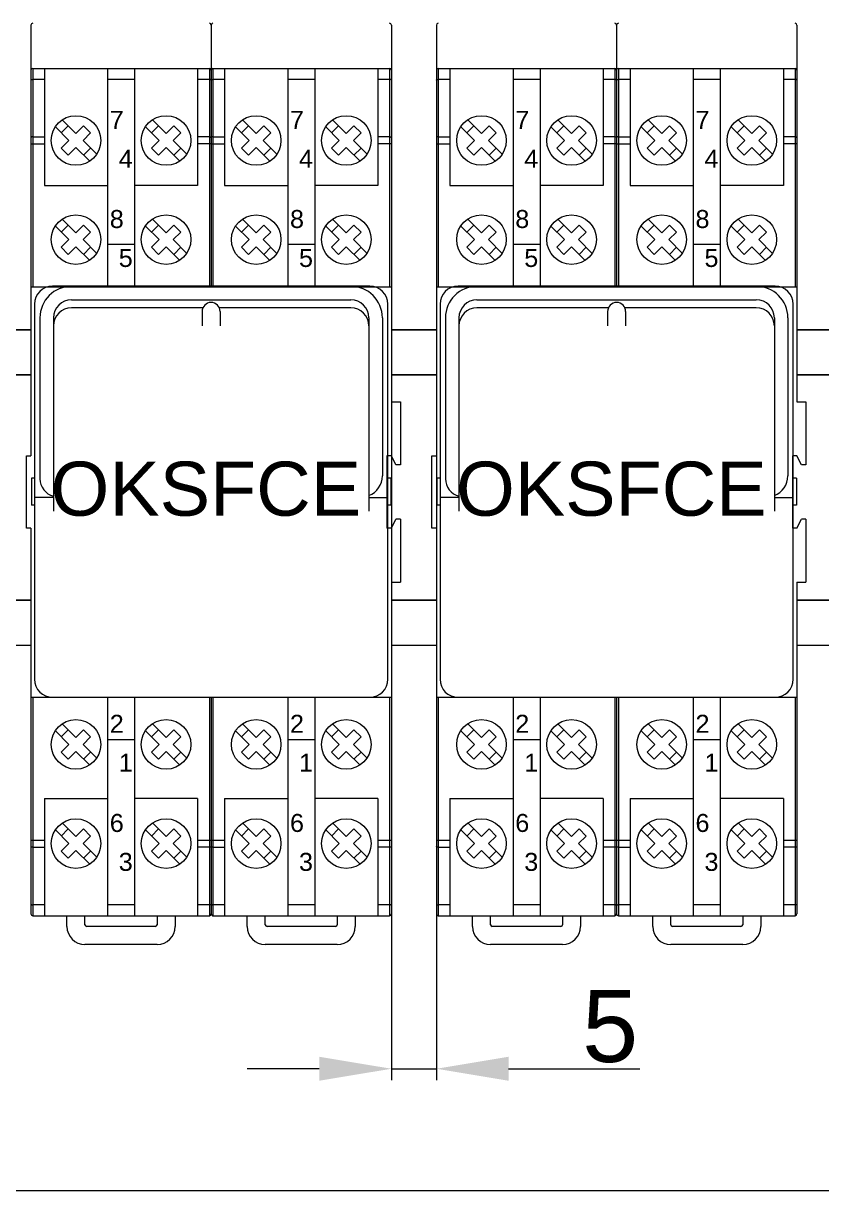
# Model space of a CAD drawing. Header units: millimetres. Extents: x 1359 to 3577, y 1336 to 3557.
# Drawn here: x 1853.5 to 1942.1, y 2256.6 to 2386.1 of the extents above; entities that cross this region are included whole.
import ezdxf

# ---------------------------------------------------------------- set-up
doc = ezdxf.new("R2010")
doc.units = ezdxf.units.MM
doc.set_wipeout_variables(frame=1)
doc.layers.add('000-PI-Oprema', color=30, linetype='Continuous', lineweight=5)
doc.layers.add('002-PI-Kabelska kanalica', color=150, linetype='Continuous')
doc.styles.get("Standard").update_dxf_attribs({"font": 'arial.ttf'})

msp = doc.modelspace()

# ---------------------------------------------------------------- linework, layer by layer
for p, q in [((1601.07, 2352.06), (2416.07, 2352.06)), ((1601.07, 2347.06), (2416.07, 2347.06)), ((1601.07, 2322.06), (2416.07, 2322.06))]:
    msp.add_line(p, q)
at = {"layer": '000-PI-Oprema', "color": 0, "linetype": 'ByBlock', "lineweight": 0}
for p, q in [((1854.57, 2381.06), (1874.17, 2381.06)), ((1855.87, 2381.06), (1855.87, 2368.06)), ((1872.87, 2381.06), (1872.87, 2368.06)), ((1874.57, 2381.06), (1894.17, 2381.06)), ((1875.87, 2381.06), (1875.87, 2368.06)), ((1892.87, 2381.06), (1892.87, 2368.06)), ((1899.57, 2381.06), (1919.17, 2381.06)), ((1900.87, 2381.06), (1900.87, 2368.06)), ((1917.87, 2381.06), (1917.87, 2368.06)), ((1919.57, 2381.06), (1939.17, 2381.06)), ((1920.87, 2381.06), (1920.87, 2368.06)), ((1937.87, 2381.06), (1937.87, 2368.06)), ((1855.87, 2379.84), (1854.57, 2379.84)), ((1865.87, 2379.84), (1862.87, 2379.84)), ((1874.17, 2379.84), (1872.87, 2379.84)), ((1875.87, 2379.84), (1874.57, 2379.84)), ((1885.87, 2379.84), (1882.87, 2379.84)), ((1894.17, 2379.84), (1892.87, 2379.84)), ((1900.87, 2379.84), (1899.57, 2379.84)), ((1910.87, 2379.84), (1907.87, 2379.84)), ((1919.17, 2379.84), (1917.87, 2379.84)), ((1920.87, 2379.84), (1919.57, 2379.84)), ((1930.87, 2379.84), (1927.87, 2379.84)), ((1939.17, 2379.84), (1937.87, 2379.84)), ((1857.85, 2375.35), (1859.37, 2373.83)), ((1867.85, 2375.35), (1869.37, 2373.83)), ((1877.85, 2375.35), (1879.37, 2373.83)), ((1887.85, 2375.35), (1889.37, 2373.83)), ((1902.85, 2375.35), (1904.37, 2373.83)), ((1912.85, 2375.35), (1914.37, 2373.83)), ((1922.85, 2375.35), (1924.37, 2373.83)), ((1932.85, 2375.35), (1934.37, 2373.83)), ((1857.08, 2374.57), (1858.59, 2373.06)), ((1857.74, 2373.9), (1858.52, 2374.68)), ((1859.37, 2373.83), (1860.22, 2374.68)), ((1860.15, 2373.06), (1861, 2373.9)), ((1860.22, 2374.68), (1861, 2373.9)), ((1867.08, 2374.57), (1868.59, 2373.06)), ((1867.74, 2373.9), (1868.52, 2374.68)), ((1869.37, 2373.83), (1870.22, 2374.68)), ((1870.15, 2373.06), (1871, 2373.9)), ((1870.22, 2374.68), (1871, 2373.9)), ((1877.08, 2374.57), (1878.59, 2373.06)), ((1877.74, 2373.9), (1878.52, 2374.68)), ((1879.37, 2373.83), (1880.22, 2374.68)), ((1880.15, 2373.06), (1881, 2373.9)), ((1880.22, 2374.68), (1881, 2373.9)), ((1887.08, 2374.57), (1888.59, 2373.06)), ((1887.74, 2373.9), (1888.52, 2374.68)), ((1889.37, 2373.83), (1890.22, 2374.68)), ((1890.15, 2373.06), (1891, 2373.9)), ((1890.22, 2374.68), (1891, 2373.9)), ((1902.08, 2374.57), (1903.59, 2373.06)), ((1902.74, 2373.9), (1903.52, 2374.68)), ((1904.37, 2373.83), (1905.22, 2374.68)), ((1905.15, 2373.06), (1906, 2373.9)), ((1905.22, 2374.68), (1906, 2373.9)), ((1912.08, 2374.57), (1913.59, 2373.06)), ((1912.74, 2373.9), (1913.52, 2374.68)), ((1914.37, 2373.83), (1915.22, 2374.68)), ((1915.15, 2373.06), (1916, 2373.9)), ((1915.22, 2374.68), (1916, 2373.9)), ((1922.08, 2374.57), (1923.59, 2373.06)), ((1922.74, 2373.9), (1923.52, 2374.68)), ((1924.37, 2373.83), (1925.22, 2374.68)), ((1925.15, 2373.06), (1926, 2373.9)), ((1925.22, 2374.68), (1926, 2373.9)), ((1932.08, 2374.57), (1933.59, 2373.06)), ((1932.74, 2373.9), (1933.52, 2374.68)), ((1934.37, 2373.83), (1935.22, 2374.68)), ((1935.15, 2373.06), (1936, 2373.9)), ((1935.22, 2374.68), (1936, 2373.9)), ((1854.37, 2372.68), (1855.87, 2372.68)), ((1854.57, 2373.46), (1855.87, 2373.46)), ((1857.74, 2372.21), (1858.59, 2373.06)), ((1860.15, 2373.06), (1861.67, 2371.54)), ((1867.74, 2372.21), (1868.59, 2373.06)), ((1870.15, 2373.06), (1871.67, 2371.54)), ((1874.17, 2373.46), (1872.87, 2373.46)), ((1874.37, 2372.68), (1872.87, 2372.68)), ((1874.37, 2372.68), (1875.87, 2372.68)), ((1874.57, 2373.46), (1875.87, 2373.46)), ((1877.74, 2372.21), (1878.59, 2373.06)), ((1880.15, 2373.06), (1881.67, 2371.54)), ((1887.74, 2372.21), (1888.59, 2373.06)), ((1890.15, 2373.06), (1891.67, 2371.54)), ((1894.17, 2373.46), (1892.87, 2373.46)), ((1894.37, 2372.68), (1892.87, 2372.68)), ((1899.37, 2372.68), (1900.87, 2372.68)), ((1899.57, 2373.46), (1900.87, 2373.46)), ((1902.74, 2372.21), (1903.59, 2373.06)), ((1905.15, 2373.06), (1906.67, 2371.54)), ((1912.74, 2372.21), (1913.59, 2373.06)), ((1915.15, 2373.06), (1916.67, 2371.54)), ((1919.17, 2373.46), (1917.87, 2373.46)), ((1919.37, 2372.68), (1917.87, 2372.68)), ((1919.37, 2372.68), (1920.87, 2372.68)), ((1919.57, 2373.46), (1920.87, 2373.46)), ((1922.74, 2372.21), (1923.59, 2373.06)), ((1925.15, 2373.06), (1926.67, 2371.54)), ((1932.74, 2372.21), (1933.59, 2373.06)), ((1935.15, 2373.06), (1936.67, 2371.54)), ((1939.17, 2373.46), (1937.87, 2373.46)), ((1939.37, 2372.68), (1937.87, 2372.68)), ((1857.74, 2372.21), (1858.52, 2371.43)), ((1858.52, 2371.43), (1859.37, 2372.28)), ((1859.37, 2372.28), (1860.89, 2370.76)), ((1860.22, 2371.43), (1861, 2372.21)), ((1867.74, 2372.21), (1868.52, 2371.43)), ((1868.52, 2371.43), (1869.37, 2372.28)), ((1869.37, 2372.28), (1870.89, 2370.76)), ((1870.22, 2371.43), (1871, 2372.21)), ((1877.74, 2372.21), (1878.52, 2371.43)), ((1878.52, 2371.43), (1879.37, 2372.28)), ((1879.37, 2372.28), (1880.89, 2370.76)), ((1880.22, 2371.43), (1881, 2372.21)), ((1887.74, 2372.21), (1888.52, 2371.43)), ((1888.52, 2371.43), (1889.37, 2372.28)), ((1889.37, 2372.28), (1890.89, 2370.76)), ((1890.22, 2371.43), (1891, 2372.21)), ((1902.74, 2372.21), (1903.52, 2371.43)), ((1903.52, 2371.43), (1904.37, 2372.28)), ((1904.37, 2372.28), (1905.89, 2370.76)), ((1905.22, 2371.43), (1906, 2372.21)), ((1912.74, 2372.21), (1913.52, 2371.43)), ((1913.52, 2371.43), (1914.37, 2372.28)), ((1914.37, 2372.28), (1915.89, 2370.76)), ((1915.22, 2371.43), (1916, 2372.21)), ((1922.74, 2372.21), (1923.52, 2371.43)), ((1923.52, 2371.43), (1924.37, 2372.28)), ((1924.37, 2372.28), (1925.89, 2370.76)), ((1925.22, 2371.43), (1926, 2372.21)), ((1932.74, 2372.21), (1933.52, 2371.43)), ((1933.52, 2371.43), (1934.37, 2372.28)), ((1934.37, 2372.28), (1935.89, 2370.76)), ((1935.22, 2371.43), (1936, 2372.21)), ((1855.87, 2368.06), (1862.87, 2368.06)), ((1872.87, 2368.06), (1865.87, 2368.06)), ((1875.87, 2368.06), (1882.87, 2368.06)), ((1892.87, 2368.06), (1885.87, 2368.06)), ((1900.87, 2368.06), (1907.87, 2368.06)), ((1917.87, 2368.06), (1910.87, 2368.06)), ((1920.87, 2368.06), (1927.87, 2368.06)), ((1937.87, 2368.06), (1930.87, 2368.06)), ((1857.08, 2363.57), (1858.59, 2362.06)), ((1857.74, 2362.9), (1858.52, 2363.68)), ((1857.85, 2364.35), (1859.37, 2362.83)), ((1859.37, 2362.83), (1860.22, 2363.68)), ((1860.22, 2363.68), (1861, 2362.9)), ((1867.08, 2363.57), (1868.59, 2362.06)), ((1867.74, 2362.9), (1868.52, 2363.68)), ((1867.85, 2364.35), (1869.37, 2362.83)), ((1869.37, 2362.83), (1870.22, 2363.68)), ((1870.22, 2363.68), (1871, 2362.9)), ((1877.08, 2363.57), (1878.59, 2362.06)), ((1877.74, 2362.9), (1878.52, 2363.68)), ((1877.85, 2364.35), (1879.37, 2362.83)), ((1879.37, 2362.83), (1880.22, 2363.68)), ((1880.22, 2363.68), (1881, 2362.9)), ((1887.08, 2363.57), (1888.59, 2362.06)), ((1887.74, 2362.9), (1888.52, 2363.68)), ((1887.85, 2364.35), (1889.37, 2362.83)), ((1889.37, 2362.83), (1890.22, 2363.68)), ((1890.22, 2363.68), (1891, 2362.9)), ((1902.08, 2363.57), (1903.59, 2362.06)), ((1902.74, 2362.9), (1903.52, 2363.68)), ((1902.85, 2364.35), (1904.37, 2362.83)), ((1904.37, 2362.83), (1905.22, 2363.68)), ((1905.22, 2363.68), (1906, 2362.9)), ((1912.08, 2363.57), (1913.59, 2362.06)), ((1912.74, 2362.9), (1913.52, 2363.68)), ((1912.85, 2364.35), (1914.37, 2362.83)), ((1914.37, 2362.83), (1915.22, 2363.68)), ((1915.22, 2363.68), (1916, 2362.9)), ((1922.08, 2363.57), (1923.59, 2362.06)), ((1922.74, 2362.9), (1923.52, 2363.68)), ((1922.85, 2364.35), (1924.37, 2362.83)), ((1924.37, 2362.83), (1925.22, 2363.68)), ((1925.22, 2363.68), (1926, 2362.9)), ((1932.08, 2363.57), (1933.59, 2362.06)), ((1932.74, 2362.9), (1933.52, 2363.68)), ((1932.85, 2364.35), (1934.37, 2362.83)), ((1934.37, 2362.83), (1935.22, 2363.68)), ((1935.22, 2363.68), (1936, 2362.9)), ((1860.15, 2362.06), (1861, 2362.9)), ((1870.15, 2362.06), (1871, 2362.9)), ((1880.15, 2362.06), (1881, 2362.9)), ((1890.15, 2362.06), (1891, 2362.9)), ((1905.15, 2362.06), (1906, 2362.9)), ((1915.15, 2362.06), (1916, 2362.9)), ((1925.15, 2362.06), (1926, 2362.9)), ((1935.15, 2362.06), (1936, 2362.9)), ((1857.74, 2361.21), (1858.59, 2362.06)), ((1857.74, 2361.21), (1858.52, 2360.43)), ((1858.52, 2360.43), (1859.37, 2361.28)), ((1859.37, 2361.28), (1860.89, 2359.76)), ((1860.15, 2362.06), (1861.67, 2360.54)), ((1860.22, 2360.43), (1861, 2361.21)), ((1865.87, 2361.54), (1862.87, 2361.54)), ((1867.74, 2361.21), (1868.59, 2362.06)), ((1867.74, 2361.21), (1868.52, 2360.43)), ((1868.52, 2360.43), (1869.37, 2361.28)), ((1869.37, 2361.28), (1870.89, 2359.76)), ((1870.15, 2362.06), (1871.67, 2360.54)), ((1870.22, 2360.43), (1871, 2361.21)), ((1877.74, 2361.21), (1878.59, 2362.06)), ((1877.74, 2361.21), (1878.52, 2360.43)), ((1878.52, 2360.43), (1879.37, 2361.28)), ((1879.37, 2361.28), (1880.89, 2359.76)), ((1880.15, 2362.06), (1881.67, 2360.54)), ((1880.22, 2360.43), (1881, 2361.21)), ((1885.87, 2361.54), (1882.87, 2361.54)), ((1887.74, 2361.21), (1888.59, 2362.06)), ((1887.74, 2361.21), (1888.52, 2360.43)), ((1888.52, 2360.43), (1889.37, 2361.28)), ((1889.37, 2361.28), (1890.89, 2359.76)), ((1890.15, 2362.06), (1891.67, 2360.54)), ((1890.22, 2360.43), (1891, 2361.21)), ((1902.74, 2361.21), (1903.59, 2362.06)), ((1902.74, 2361.21), (1903.52, 2360.43)), ((1903.52, 2360.43), (1904.37, 2361.28)), ((1904.37, 2361.28), (1905.89, 2359.76)), ((1905.15, 2362.06), (1906.67, 2360.54)), ((1905.22, 2360.43), (1906, 2361.21)), ((1910.87, 2361.54), (1907.87, 2361.54)), ((1912.74, 2361.21), (1913.59, 2362.06)), ((1912.74, 2361.21), (1913.52, 2360.43)), ((1913.52, 2360.43), (1914.37, 2361.28)), ((1914.37, 2361.28), (1915.89, 2359.76)), ((1915.15, 2362.06), (1916.67, 2360.54)), ((1915.22, 2360.43), (1916, 2361.21)), ((1922.74, 2361.21), (1923.59, 2362.06)), ((1922.74, 2361.21), (1923.52, 2360.43)), ((1923.52, 2360.43), (1924.37, 2361.28)), ((1924.37, 2361.28), (1925.89, 2359.76)), ((1925.15, 2362.06), (1926.67, 2360.54)), ((1925.22, 2360.43), (1926, 2361.21)), ((1930.87, 2361.54), (1927.87, 2361.54)), ((1932.74, 2361.21), (1933.59, 2362.06)), ((1932.74, 2361.21), (1933.52, 2360.43)), ((1933.52, 2360.43), (1934.37, 2361.28)), ((1934.37, 2361.28), (1935.89, 2359.76)), ((1935.15, 2362.06), (1936.67, 2360.54)), ((1935.22, 2360.43), (1936, 2361.21)), ((1895.37, 2344.06), (1895.37, 2337.06)), ((1940.37, 2344.06), (1940.37, 2337.06)), ((1895.37, 2331.06), (1895.37, 2324.06)), ((1940.37, 2331.06), (1940.37, 2324.06)), ((1857.85, 2308.35), (1859.37, 2306.83)), ((1867.85, 2308.35), (1869.37, 2306.83)), ((1877.85, 2308.35), (1879.37, 2306.83)), ((1887.85, 2308.35), (1889.37, 2306.83)), ((1902.85, 2308.35), (1904.37, 2306.83)), ((1912.85, 2308.35), (1914.37, 2306.83)), ((1922.85, 2308.35), (1924.37, 2306.83)), ((1932.85, 2308.35), (1934.37, 2306.83)), ((1857.08, 2307.57), (1858.59, 2306.06)), ((1857.74, 2306.9), (1858.52, 2307.68)), ((1859.37, 2306.83), (1860.22, 2307.68)), ((1860.15, 2306.06), (1861, 2306.9)), ((1860.22, 2307.68), (1861, 2306.9)), ((1865.87, 2306.57), (1862.87, 2306.57)), ((1867.08, 2307.57), (1868.59, 2306.06)), ((1867.74, 2306.9), (1868.52, 2307.68)), ((1869.37, 2306.83), (1870.22, 2307.68)), ((1870.15, 2306.06), (1871, 2306.9)), ((1870.22, 2307.68), (1871, 2306.9)), ((1877.08, 2307.57), (1878.59, 2306.06)), ((1877.74, 2306.9), (1878.52, 2307.68)), ((1879.37, 2306.83), (1880.22, 2307.68)), ((1880.15, 2306.06), (1881, 2306.9)), ((1880.22, 2307.68), (1881, 2306.9)), ((1885.87, 2306.57), (1882.87, 2306.57)), ((1887.08, 2307.57), (1888.59, 2306.06)), ((1887.74, 2306.9), (1888.52, 2307.68)), ((1889.37, 2306.83), (1890.22, 2307.68)), ((1890.15, 2306.06), (1891, 2306.9)), ((1890.22, 2307.68), (1891, 2306.9)), ((1902.08, 2307.57), (1903.59, 2306.06)), ((1902.74, 2306.9), (1903.52, 2307.68)), ((1904.37, 2306.83), (1905.22, 2307.68)), ((1905.15, 2306.06), (1906, 2306.9)), ((1905.22, 2307.68), (1906, 2306.9)), ((1910.87, 2306.57), (1907.87, 2306.57)), ((1912.08, 2307.57), (1913.59, 2306.06)), ((1912.74, 2306.9), (1913.52, 2307.68)), ((1914.37, 2306.83), (1915.22, 2307.68)), ((1915.15, 2306.06), (1916, 2306.9)), ((1915.22, 2307.68), (1916, 2306.9)), ((1922.08, 2307.57), (1923.59, 2306.06)), ((1922.74, 2306.9), (1923.52, 2307.68)), ((1924.37, 2306.83), (1925.22, 2307.68)), ((1925.15, 2306.06), (1926, 2306.9)), ((1925.22, 2307.68), (1926, 2306.9)), ((1930.87, 2306.57), (1927.87, 2306.57)), ((1932.08, 2307.57), (1933.59, 2306.06)), ((1932.74, 2306.9), (1933.52, 2307.68)), ((1934.37, 2306.83), (1935.22, 2307.68)), ((1935.15, 2306.06), (1936, 2306.9)), ((1935.22, 2307.68), (1936, 2306.9)), ((1857.74, 2305.21), (1858.59, 2306.06)), ((1857.74, 2305.21), (1858.52, 2304.43)), ((1858.52, 2304.43), (1859.37, 2305.28)), ((1859.37, 2305.28), (1860.89, 2303.76)), ((1860.15, 2306.06), (1861.67, 2304.54)), ((1860.22, 2304.43), (1861, 2305.21)), ((1867.74, 2305.21), (1868.59, 2306.06)), ((1867.74, 2305.21), (1868.52, 2304.43)), ((1868.52, 2304.43), (1869.37, 2305.28)), ((1869.37, 2305.28), (1870.89, 2303.76)), ((1870.15, 2306.06), (1871.67, 2304.54)), ((1870.22, 2304.43), (1871, 2305.21)), ((1877.74, 2305.21), (1878.59, 2306.06)), ((1877.74, 2305.21), (1878.52, 2304.43)), ((1878.52, 2304.43), (1879.37, 2305.28)), ((1879.37, 2305.28), (1880.89, 2303.76)), ((1880.15, 2306.06), (1881.67, 2304.54)), ((1880.22, 2304.43), (1881, 2305.21)), ((1887.74, 2305.21), (1888.59, 2306.06)), ((1887.74, 2305.21), (1888.52, 2304.43)), ((1888.52, 2304.43), (1889.37, 2305.28)), ((1889.37, 2305.28), (1890.89, 2303.76)), ((1890.15, 2306.06), (1891.67, 2304.54)), ((1890.22, 2304.43), (1891, 2305.21)), ((1902.74, 2305.21), (1903.59, 2306.06)), ((1902.74, 2305.21), (1903.52, 2304.43)), ((1903.52, 2304.43), (1904.37, 2305.28)), ((1904.37, 2305.28), (1905.89, 2303.76)), ((1905.15, 2306.06), (1906.67, 2304.54)), ((1905.22, 2304.43), (1906, 2305.21)), ((1912.74, 2305.21), (1913.59, 2306.06)), ((1912.74, 2305.21), (1913.52, 2304.43)), ((1913.52, 2304.43), (1914.37, 2305.28)), ((1914.37, 2305.28), (1915.89, 2303.76)), ((1915.15, 2306.06), (1916.67, 2304.54)), ((1915.22, 2304.43), (1916, 2305.21)), ((1922.74, 2305.21), (1923.59, 2306.06)), ((1922.74, 2305.21), (1923.52, 2304.43)), ((1923.52, 2304.43), (1924.37, 2305.28)), ((1924.37, 2305.28), (1925.89, 2303.76)), ((1925.15, 2306.06), (1926.67, 2304.54)), ((1925.22, 2304.43), (1926, 2305.21)), ((1932.74, 2305.21), (1933.59, 2306.06)), ((1932.74, 2305.21), (1933.52, 2304.43)), ((1933.52, 2304.43), (1934.37, 2305.28)), ((1934.37, 2305.28), (1935.89, 2303.76)), ((1935.15, 2306.06), (1936.67, 2304.54)), ((1935.22, 2304.43), (1936, 2305.21)), ((1855.87, 2300.06), (1855.87, 2287.06)), ((1855.87, 2300.06), (1862.87, 2300.06)), ((1872.87, 2300.06), (1865.87, 2300.06)), ((1872.87, 2300.06), (1872.87, 2287.06)), ((1875.87, 2300.06), (1875.87, 2287.06)), ((1875.87, 2300.06), (1882.87, 2300.06)), ((1892.87, 2300.06), (1885.87, 2300.06)), ((1892.87, 2300.06), (1892.87, 2287.06)), ((1900.87, 2300.06), (1900.87, 2287.06)), ((1900.87, 2300.06), (1907.87, 2300.06)), ((1917.87, 2300.06), (1910.87, 2300.06)), ((1917.87, 2300.06), (1917.87, 2287.06)), ((1920.87, 2300.06), (1920.87, 2287.06)), ((1920.87, 2300.06), (1927.87, 2300.06)), ((1937.87, 2300.06), (1930.87, 2300.06)), ((1937.87, 2300.06), (1937.87, 2287.06)), ((1857.85, 2297.35), (1859.37, 2295.83)), ((1867.85, 2297.35), (1869.37, 2295.83)), ((1877.85, 2297.35), (1879.37, 2295.83)), ((1887.85, 2297.35), (1889.37, 2295.83)), ((1902.85, 2297.35), (1904.37, 2295.83)), ((1912.85, 2297.35), (1914.37, 2295.83)), ((1922.85, 2297.35), (1924.37, 2295.83)), ((1932.85, 2297.35), (1934.37, 2295.83)), ((1857.08, 2296.57), (1858.59, 2295.06)), ((1857.74, 2295.9), (1858.52, 2296.68)), ((1859.37, 2295.83), (1860.22, 2296.68)), ((1860.22, 2296.68), (1861, 2295.9)), ((1867.08, 2296.57), (1868.59, 2295.06)), ((1867.74, 2295.9), (1868.52, 2296.68)), ((1869.37, 2295.83), (1870.22, 2296.68)), ((1870.22, 2296.68), (1871, 2295.9)), ((1877.08, 2296.57), (1878.59, 2295.06)), ((1877.74, 2295.9), (1878.52, 2296.68)), ((1879.37, 2295.83), (1880.22, 2296.68)), ((1880.22, 2296.68), (1881, 2295.9)), ((1887.08, 2296.57), (1888.59, 2295.06)), ((1887.74, 2295.9), (1888.52, 2296.68)), ((1889.37, 2295.83), (1890.22, 2296.68)), ((1890.22, 2296.68), (1891, 2295.9)), ((1902.08, 2296.57), (1903.59, 2295.06)), ((1902.74, 2295.9), (1903.52, 2296.68)), ((1904.37, 2295.83), (1905.22, 2296.68)), ((1905.22, 2296.68), (1906, 2295.9)), ((1912.08, 2296.57), (1913.59, 2295.06)), ((1912.74, 2295.9), (1913.52, 2296.68)), ((1914.37, 2295.83), (1915.22, 2296.68)), ((1915.22, 2296.68), (1916, 2295.9)), ((1922.08, 2296.57), (1923.59, 2295.06)), ((1922.74, 2295.9), (1923.52, 2296.68)), ((1924.37, 2295.83), (1925.22, 2296.68)), ((1925.22, 2296.68), (1926, 2295.9)), ((1932.08, 2296.57), (1933.59, 2295.06)), ((1932.74, 2295.9), (1933.52, 2296.68)), ((1934.37, 2295.83), (1935.22, 2296.68)), ((1935.22, 2296.68), (1936, 2295.9)), ((1854.37, 2295.43), (1855.87, 2295.43)), ((1857.74, 2294.21), (1858.59, 2295.06)), ((1860.15, 2295.06), (1861, 2295.9)), ((1860.15, 2295.06), (1861.67, 2293.54)), ((1867.74, 2294.21), (1868.59, 2295.06)), ((1870.15, 2295.06), (1871, 2295.9)), ((1870.15, 2295.06), (1871.67, 2293.54)), ((1872.87, 2295.43), (1874.37, 2295.43)), ((1874.37, 2295.43), (1875.87, 2295.43)), ((1877.74, 2294.21), (1878.59, 2295.06)), ((1880.15, 2295.06), (1881, 2295.9)), ((1880.15, 2295.06), (1881.67, 2293.54)), ((1887.74, 2294.21), (1888.59, 2295.06)), ((1890.15, 2295.06), (1891, 2295.9)), ((1890.15, 2295.06), (1891.67, 2293.54)), ((1892.87, 2295.43), (1894.37, 2295.43)), ((1899.37, 2295.43), (1900.87, 2295.43)), ((1902.74, 2294.21), (1903.59, 2295.06)), ((1905.15, 2295.06), (1906, 2295.9)), ((1905.15, 2295.06), (1906.67, 2293.54)), ((1912.74, 2294.21), (1913.59, 2295.06)), ((1915.15, 2295.06), (1916, 2295.9)), ((1915.15, 2295.06), (1916.67, 2293.54)), ((1917.87, 2295.43), (1919.37, 2295.43)), ((1919.37, 2295.43), (1920.87, 2295.43)), ((1922.74, 2294.21), (1923.59, 2295.06)), ((1925.15, 2295.06), (1926, 2295.9)), ((1925.15, 2295.06), (1926.67, 2293.54)), ((1932.74, 2294.21), (1933.59, 2295.06)), ((1935.15, 2295.06), (1936, 2295.9)), ((1935.15, 2295.06), (1936.67, 2293.54)), ((1937.87, 2295.43), (1939.37, 2295.43)), ((1854.57, 2294.65), (1855.87, 2294.65)), ((1857.74, 2294.21), (1858.52, 2293.43)), ((1858.52, 2293.43), (1859.37, 2294.28)), ((1859.37, 2294.28), (1860.89, 2292.76)), ((1860.22, 2293.43), (1861, 2294.21)), ((1867.74, 2294.21), (1868.52, 2293.43)), ((1868.52, 2293.43), (1869.37, 2294.28)), ((1869.37, 2294.28), (1870.89, 2292.76)), ((1870.22, 2293.43), (1871, 2294.21)), ((1874.17, 2294.65), (1872.87, 2294.65)), ((1874.57, 2294.65), (1875.87, 2294.65)), ((1877.74, 2294.21), (1878.52, 2293.43)), ((1878.52, 2293.43), (1879.37, 2294.28)), ((1879.37, 2294.28), (1880.89, 2292.76)), ((1880.22, 2293.43), (1881, 2294.21)), ((1887.74, 2294.21), (1888.52, 2293.43)), ((1888.52, 2293.43), (1889.37, 2294.28)), ((1889.37, 2294.28), (1890.89, 2292.76)), ((1890.22, 2293.43), (1891, 2294.21)), ((1894.17, 2294.65), (1892.87, 2294.65)), ((1899.57, 2294.65), (1900.87, 2294.65)), ((1902.74, 2294.21), (1903.52, 2293.43)), ((1903.52, 2293.43), (1904.37, 2294.28)), ((1904.37, 2294.28), (1905.89, 2292.76)), ((1905.22, 2293.43), (1906, 2294.21)), ((1912.74, 2294.21), (1913.52, 2293.43)), ((1913.52, 2293.43), (1914.37, 2294.28)), ((1914.37, 2294.28), (1915.89, 2292.76)), ((1915.22, 2293.43), (1916, 2294.21)), ((1919.17, 2294.65), (1917.87, 2294.65)), ((1919.57, 2294.65), (1920.87, 2294.65)), ((1922.74, 2294.21), (1923.52, 2293.43)), ((1923.52, 2293.43), (1924.37, 2294.28)), ((1924.37, 2294.28), (1925.89, 2292.76)), ((1925.22, 2293.43), (1926, 2294.21)), ((1932.74, 2294.21), (1933.52, 2293.43)), ((1933.52, 2293.43), (1934.37, 2294.28)), ((1934.37, 2294.28), (1935.89, 2292.76)), ((1935.22, 2293.43), (1936, 2294.21)), ((1939.17, 2294.65), (1937.87, 2294.65)), ((1855.87, 2288.27), (1854.57, 2288.27)), ((1865.87, 2288.27), (1862.87, 2288.27)), ((1874.17, 2288.27), (1872.87, 2288.27)), ((1875.87, 2288.27), (1874.57, 2288.27)), ((1885.87, 2288.27), (1882.87, 2288.27)), ((1894.17, 2288.27), (1892.87, 2288.27)), ((1900.87, 2288.27), (1899.57, 2288.27)), ((1910.87, 2288.27), (1907.87, 2288.27)), ((1919.17, 2288.27), (1917.87, 2288.27)), ((1920.87, 2288.27), (1919.57, 2288.27)), ((1930.87, 2288.27), (1927.87, 2288.27)), ((1939.17, 2288.27), (1937.87, 2288.27)), ((1854.57, 2287.06), (1874.17, 2287.06)), ((1858.37, 2285.86), (1858.37, 2287.06)), ((1860.37, 2286.06), (1860.37, 2287.06)), ((1860.37, 2286.06), (1860.37, 2287.06)), ((1868.37, 2287.06), (1868.37, 2286.06)), ((1868.37, 2287.06), (1868.37, 2286.06)), ((1870.37, 2287.06), (1870.37, 2285.86)), ((1874.57, 2287.06), (1894.17, 2287.06)), ((1878.37, 2285.86), (1878.37, 2287.06)), ((1880.37, 2286.06), (1880.37, 2287.06)), ((1888.37, 2287.06), (1888.37, 2286.06)), ((1890.37, 2287.06), (1890.37, 2285.86)), ((1899.57, 2287.06), (1919.17, 2287.06)), ((1903.37, 2285.86), (1903.37, 2287.06)), ((1905.37, 2286.06), (1905.37, 2287.06)), ((1905.37, 2286.06), (1905.37, 2287.06)), ((1913.37, 2287.06), (1913.37, 2286.06)), ((1913.37, 2287.06), (1913.37, 2286.06)), ((1915.37, 2287.06), (1915.37, 2285.86)), ((1919.57, 2287.06), (1939.17, 2287.06)), ((1923.37, 2285.86), (1923.37, 2287.06)), ((1925.37, 2286.06), (1925.37, 2287.06)), ((1933.37, 2287.06), (1933.37, 2286.06)), ((1935.37, 2287.06), (1935.37, 2285.86)), ((1868.17, 2285.86), (1860.57, 2285.86)), ((1868.17, 2285.86), (1860.57, 2285.86)), ((1888.17, 2285.86), (1880.57, 2285.86)), ((1913.17, 2285.86), (1905.57, 2285.86)), ((1913.17, 2285.86), (1905.57, 2285.86)), ((1933.17, 2285.86), (1925.57, 2285.86)), ((1868.37, 2283.86), (1860.37, 2283.86)), ((1888.37, 2283.86), (1880.37, 2283.86)), ((1913.37, 2283.86), (1905.37, 2283.86)), ((1933.37, 2283.86), (1925.37, 2283.86))]:
    msp.add_line(p, q, dxfattribs=at)
for points in [[(1854.37, 2379.76), (1854.37, 2379.77), (1854.38, 2379.78), (1854.39, 2379.79), (1854.4, 2379.8), (1854.41, 2379.81), (1854.43, 2379.82), (1854.45, 2379.82), (1854.47, 2379.83), (1854.49, 2379.84), (1854.52, 2379.84), (1854.55, 2379.84), (1854.57, 2379.84)], [(1874.37, 2379.76), (1874.37, 2379.77), (1874.36, 2379.78), (1874.36, 2379.79), (1874.34, 2379.8), (1874.33, 2379.81), (1874.31, 2379.82), (1874.29, 2379.82), (1874.27, 2379.83), (1874.25, 2379.84), (1874.22, 2379.84), (1874.2, 2379.84), (1874.17, 2379.84)], [(1874.37, 2379.76), (1874.37, 2379.77), (1874.38, 2379.78), (1874.39, 2379.79), (1874.4, 2379.8), (1874.41, 2379.81), (1874.43, 2379.82), (1874.45, 2379.82), (1874.47, 2379.83), (1874.49, 2379.84), (1874.52, 2379.84), (1874.55, 2379.84), (1874.57, 2379.84)], [(1894.37, 2379.76), (1894.37, 2379.77), (1894.36, 2379.78), (1894.36, 2379.79), (1894.34, 2379.8), (1894.33, 2379.81), (1894.31, 2379.82), (1894.29, 2379.82), (1894.27, 2379.83), (1894.25, 2379.84), (1894.22, 2379.84), (1894.2, 2379.84), (1894.17, 2379.84)], [(1899.37, 2379.76), (1899.37, 2379.77), (1899.38, 2379.78), (1899.39, 2379.79), (1899.4, 2379.8), (1899.41, 2379.81), (1899.43, 2379.82), (1899.45, 2379.82), (1899.47, 2379.83), (1899.49, 2379.84), (1899.52, 2379.84), (1899.55, 2379.84), (1899.57, 2379.84)], [(1919.37, 2379.76), (1919.37, 2379.77), (1919.36, 2379.78), (1919.36, 2379.79), (1919.34, 2379.8), (1919.33, 2379.81), (1919.31, 2379.82), (1919.29, 2379.82), (1919.27, 2379.83), (1919.25, 2379.84), (1919.22, 2379.84), (1919.2, 2379.84), (1919.17, 2379.84)], [(1919.37, 2379.76), (1919.37, 2379.77), (1919.38, 2379.78), (1919.39, 2379.79), (1919.4, 2379.8), (1919.41, 2379.81), (1919.43, 2379.82), (1919.45, 2379.82), (1919.47, 2379.83), (1919.49, 2379.84), (1919.52, 2379.84), (1919.55, 2379.84), (1919.57, 2379.84)], [(1939.37, 2379.76), (1939.37, 2379.77), (1939.36, 2379.78), (1939.36, 2379.79), (1939.34, 2379.8), (1939.33, 2379.81), (1939.31, 2379.82), (1939.29, 2379.82), (1939.27, 2379.83), (1939.25, 2379.84), (1939.22, 2379.84), (1939.2, 2379.84), (1939.17, 2379.84)], [(1854.57, 2373.46), (1854.55, 2373.46), (1854.52, 2373.46), (1854.49, 2373.46), (1854.47, 2373.45), (1854.45, 2373.45), (1854.43, 2373.44), (1854.41, 2373.43), (1854.4, 2373.42), (1854.39, 2373.42), (1854.38, 2373.41), (1854.37, 2373.4), (1854.37, 2373.39)], [(1874.17, 2373.46), (1874.2, 2373.46), (1874.22, 2373.46), (1874.25, 2373.46), (1874.27, 2373.45), (1874.29, 2373.45), (1874.31, 2373.44), (1874.33, 2373.43), (1874.34, 2373.42), (1874.36, 2373.42), (1874.36, 2373.41), (1874.37, 2373.4), (1874.37, 2373.39)], [(1874.57, 2373.46), (1874.55, 2373.46), (1874.52, 2373.46), (1874.49, 2373.46), (1874.47, 2373.45), (1874.45, 2373.45), (1874.43, 2373.44), (1874.41, 2373.43), (1874.4, 2373.42), (1874.39, 2373.42), (1874.38, 2373.41), (1874.37, 2373.4), (1874.37, 2373.39)], [(1894.17, 2373.46), (1894.2, 2373.46), (1894.22, 2373.46), (1894.25, 2373.46), (1894.27, 2373.45), (1894.29, 2373.45), (1894.31, 2373.44), (1894.33, 2373.43), (1894.34, 2373.42), (1894.36, 2373.42), (1894.36, 2373.41), (1894.37, 2373.4), (1894.37, 2373.39)], [(1899.57, 2373.46), (1899.55, 2373.46), (1899.52, 2373.46), (1899.49, 2373.46), (1899.47, 2373.45), (1899.45, 2373.45), (1899.43, 2373.44), (1899.41, 2373.43), (1899.4, 2373.42), (1899.39, 2373.42), (1899.38, 2373.41), (1899.37, 2373.4), (1899.37, 2373.39)], [(1919.17, 2373.46), (1919.2, 2373.46), (1919.22, 2373.46), (1919.25, 2373.46), (1919.27, 2373.45), (1919.29, 2373.45), (1919.31, 2373.44), (1919.33, 2373.43), (1919.34, 2373.42), (1919.36, 2373.42), (1919.36, 2373.41), (1919.37, 2373.4), (1919.37, 2373.39)], [(1919.57, 2373.46), (1919.55, 2373.46), (1919.52, 2373.46), (1919.49, 2373.46), (1919.47, 2373.45), (1919.45, 2373.45), (1919.43, 2373.44), (1919.41, 2373.43), (1919.4, 2373.42), (1919.39, 2373.42), (1919.38, 2373.41), (1919.37, 2373.4), (1919.37, 2373.39)], [(1939.17, 2373.46), (1939.2, 2373.46), (1939.22, 2373.46), (1939.25, 2373.46), (1939.27, 2373.45), (1939.29, 2373.45), (1939.31, 2373.44), (1939.33, 2373.43), (1939.34, 2373.42), (1939.36, 2373.42), (1939.36, 2373.41), (1939.37, 2373.4), (1939.37, 2373.39)], [(1854.57, 2294.65), (1854.55, 2294.65), (1854.52, 2294.65), (1854.49, 2294.65), (1854.47, 2294.66), (1854.45, 2294.66), (1854.43, 2294.67), (1854.41, 2294.68), (1854.4, 2294.69), (1854.39, 2294.7), (1854.38, 2294.71), (1854.37, 2294.72), (1854.37, 2294.73)], [(1874.37, 2294.73), (1874.37, 2294.72), (1874.36, 2294.71), (1874.36, 2294.7), (1874.34, 2294.69), (1874.33, 2294.68), (1874.31, 2294.67), (1874.29, 2294.66), (1874.27, 2294.66), (1874.25, 2294.65), (1874.22, 2294.65), (1874.2, 2294.65), (1874.17, 2294.65)], [(1874.57, 2294.65), (1874.55, 2294.65), (1874.52, 2294.65), (1874.49, 2294.65), (1874.47, 2294.66), (1874.45, 2294.66), (1874.43, 2294.67), (1874.41, 2294.68), (1874.4, 2294.69), (1874.39, 2294.7), (1874.38, 2294.71), (1874.37, 2294.72), (1874.37, 2294.73)], [(1894.37, 2294.73), (1894.37, 2294.72), (1894.36, 2294.71), (1894.36, 2294.7), (1894.34, 2294.69), (1894.33, 2294.68), (1894.31, 2294.67), (1894.29, 2294.66), (1894.27, 2294.66), (1894.25, 2294.65), (1894.22, 2294.65), (1894.2, 2294.65), (1894.17, 2294.65)], [(1899.57, 2294.65), (1899.55, 2294.65), (1899.52, 2294.65), (1899.49, 2294.65), (1899.47, 2294.66), (1899.45, 2294.66), (1899.43, 2294.67), (1899.41, 2294.68), (1899.4, 2294.69), (1899.39, 2294.7), (1899.38, 2294.71), (1899.37, 2294.72), (1899.37, 2294.73)], [(1919.37, 2294.73), (1919.37, 2294.72), (1919.36, 2294.71), (1919.36, 2294.7), (1919.34, 2294.69), (1919.33, 2294.68), (1919.31, 2294.67), (1919.29, 2294.66), (1919.27, 2294.66), (1919.25, 2294.65), (1919.22, 2294.65), (1919.2, 2294.65), (1919.17, 2294.65)], [(1919.57, 2294.65), (1919.55, 2294.65), (1919.52, 2294.65), (1919.49, 2294.65), (1919.47, 2294.66), (1919.45, 2294.66), (1919.43, 2294.67), (1919.41, 2294.68), (1919.4, 2294.69), (1919.39, 2294.7), (1919.38, 2294.71), (1919.37, 2294.72), (1919.37, 2294.73)], [(1939.37, 2294.73), (1939.37, 2294.72), (1939.36, 2294.71), (1939.36, 2294.7), (1939.34, 2294.69), (1939.33, 2294.68), (1939.31, 2294.67), (1939.29, 2294.66), (1939.27, 2294.66), (1939.25, 2294.65), (1939.22, 2294.65), (1939.2, 2294.65), (1939.17, 2294.65)], [(1854.37, 2288.35), (1854.37, 2288.34), (1854.38, 2288.33), (1854.39, 2288.32), (1854.4, 2288.31), (1854.41, 2288.3), (1854.43, 2288.29), (1854.45, 2288.29), (1854.47, 2288.28), (1854.49, 2288.28), (1854.52, 2288.27), (1854.55, 2288.27), (1854.57, 2288.27)], [(1874.17, 2288.27), (1874.2, 2288.27), (1874.22, 2288.27), (1874.25, 2288.28), (1874.27, 2288.28), (1874.29, 2288.29), (1874.31, 2288.29), (1874.33, 2288.3), (1874.34, 2288.31), (1874.36, 2288.32), (1874.36, 2288.33), (1874.37, 2288.34), (1874.37, 2288.35)], [(1874.37, 2288.35), (1874.37, 2288.34), (1874.38, 2288.33), (1874.39, 2288.32), (1874.4, 2288.31), (1874.41, 2288.3), (1874.43, 2288.29), (1874.45, 2288.29), (1874.47, 2288.28), (1874.49, 2288.28), (1874.52, 2288.27), (1874.55, 2288.27), (1874.57, 2288.27)], [(1894.17, 2288.27), (1894.2, 2288.27), (1894.22, 2288.27), (1894.25, 2288.28), (1894.27, 2288.28), (1894.29, 2288.29), (1894.31, 2288.29), (1894.33, 2288.3), (1894.34, 2288.31), (1894.36, 2288.32), (1894.36, 2288.33), (1894.37, 2288.34), (1894.37, 2288.35)], [(1899.37, 2288.35), (1899.37, 2288.34), (1899.38, 2288.33), (1899.39, 2288.32), (1899.4, 2288.31), (1899.41, 2288.3), (1899.43, 2288.29), (1899.45, 2288.29), (1899.47, 2288.28), (1899.49, 2288.28), (1899.52, 2288.27), (1899.55, 2288.27), (1899.57, 2288.27)], [(1919.17, 2288.27), (1919.2, 2288.27), (1919.22, 2288.27), (1919.25, 2288.28), (1919.27, 2288.28), (1919.29, 2288.29), (1919.31, 2288.29), (1919.33, 2288.3), (1919.34, 2288.31), (1919.36, 2288.32), (1919.36, 2288.33), (1919.37, 2288.34), (1919.37, 2288.35)], [(1919.37, 2288.35), (1919.37, 2288.34), (1919.38, 2288.33), (1919.39, 2288.32), (1919.4, 2288.31), (1919.41, 2288.3), (1919.43, 2288.29), (1919.45, 2288.29), (1919.47, 2288.28), (1919.49, 2288.28), (1919.52, 2288.27), (1919.55, 2288.27), (1919.57, 2288.27)], [(1939.17, 2288.27), (1939.2, 2288.27), (1939.22, 2288.27), (1939.25, 2288.28), (1939.27, 2288.28), (1939.29, 2288.29), (1939.31, 2288.29), (1939.33, 2288.3), (1939.34, 2288.31), (1939.36, 2288.32), (1939.36, 2288.33), (1939.37, 2288.34), (1939.37, 2288.35)]]:
    msp.add_lwpolyline(points, dxfattribs=at)
for centre in [(1859.37, 2373.06), (1869.37, 2373.06), (1879.37, 2373.06), (1889.37, 2373.06), (1904.37, 2373.06), (1914.37, 2373.06), (1924.37, 2373.06), (1934.37, 2373.06), (1859.37, 2362.06), (1869.37, 2362.06), (1879.37, 2362.06), (1889.37, 2362.06), (1904.37, 2362.06), (1914.37, 2362.06), (1924.37, 2362.06), (1934.37, 2362.06), (1859.37, 2306.06), (1869.37, 2306.06), (1879.37, 2306.06), (1889.37, 2306.06), (1904.37, 2306.06), (1914.37, 2306.06), (1924.37, 2306.06), (1934.37, 2306.06), (1859.37, 2295.06), (1869.37, 2295.06), (1879.37, 2295.06), (1889.37, 2295.06), (1904.37, 2295.06), (1914.37, 2295.06), (1924.37, 2295.06), (1934.37, 2295.06)]:
    msp.add_circle(centre, 2.75, dxfattribs=at)
for centre, radius, start, end in [((1854.57, 2385.86), 0.2, 90, 180), ((1874.17, 2385.86), 0.2, 0, 90), ((1874.57, 2385.86), 0.2, 90, 180), ((1894.17, 2385.86), 0.2, 0, 90), ((1899.57, 2385.86), 0.2, 90, 180), ((1919.17, 2385.86), 0.2, 0, 90), ((1919.57, 2385.86), 0.2, 90, 180), ((1939.17, 2385.86), 0.2, 0, 90), ((1854.57, 2380.86), 0.2, 90, 180), ((1874.17, 2380.86), 0.2, 0, 90), ((1874.57, 2380.86), 0.2, 90, 180), ((1894.17, 2380.86), 0.2, 0, 90), ((1899.57, 2380.86), 0.2, 90, 180), ((1919.17, 2380.86), 0.2, 0, 90), ((1919.57, 2380.86), 0.2, 90, 180), ((1939.17, 2380.86), 0.2, 0, 90), ((1854.57, 2287.26), 0.2, 180, 270), ((1874.17, 2287.26), 0.2, 270, 0), ((1874.57, 2287.26), 0.2, 180, 270), ((1894.17, 2287.26), 0.2, 270, 0), ((1899.57, 2287.26), 0.2, 180, 270), ((1919.17, 2287.26), 0.2, 270, 0), ((1919.57, 2287.26), 0.2, 180, 270), ((1939.17, 2287.26), 0.2, 270, 0), ((1860.37, 2285.86), 2, 180, 270), ((1860.57, 2286.06), 0.2, 180, 270), ((1860.57, 2286.06), 0.2, 180, 270), ((1868.17, 2286.06), 0.2, 270, 0), ((1868.17, 2286.06), 0.2, 270, 0), ((1868.37, 2285.86), 2, 270, 0), ((1880.37, 2285.86), 2, 180, 270), ((1880.57, 2286.06), 0.2, 180, 270), ((1888.17, 2286.06), 0.2, 270, 0), ((1888.37, 2285.86), 2, 270, 0), ((1905.37, 2285.86), 2, 180, 270), ((1905.57, 2286.06), 0.2, 180, 270), ((1905.57, 2286.06), 0.2, 180, 270), ((1913.17, 2286.06), 0.2, 270, 0), ((1913.17, 2286.06), 0.2, 270, 0), ((1913.37, 2285.86), 2, 270, 0), ((1925.37, 2285.86), 2, 180, 270), ((1925.57, 2286.06), 0.2, 180, 270), ((1933.17, 2286.06), 0.2, 270, 0), ((1933.37, 2285.86), 2, 270, 0)]:
    msp.add_arc(centre, radius, start, end, dxfattribs=at)
at = {"layer": '002-PI-Kabelska kanalica', "color": 0, "linetype": 'ByBlock', "lineweight": 0, "ltscale": 0.25}
for p, q in [((1601.07, 2317.06), (2416.07, 2317.06)), ((1886.37, 2270.08), (1878.37, 2270.08)), ((1894.37, 2270.08), (1899.37, 2270.08)), ((1907.37, 2270.08), (1921.93, 2270.08))]:
    msp.add_line(p, q, dxfattribs=at)
at = {"layer": '002-PI-Kabelska kanalica', "color": 0, "linetype": 'ByBlock', "lineweight": 0}
msp.add_line((1601.07, 2256.56), (2416.07, 2256.56), dxfattribs=at)
at = {"layer": '002-PI-Kabelska kanalica', "color": 0, "linetype": 'ByBlock', "ltscale": 0.25}
for points in [[(1886.37, 2271.41), (1886.37, 2268.75), (1894.37, 2270.08)], [(1907.37, 2271.41), (1907.37, 2268.75), (1899.37, 2270.08)]]:
    msp.add_solid(points, dxfattribs=at)

# ---------------------------------------------------------------- texts
at = {"layer": '000-PI-Oprema', "color": 0, "linetype": 'ByBlock', "lineweight": 0, "char_height": 1.9995, "width": 2.5471}
for s, insert, attachment_point in [('{\\fArial|b0|i0|c0|p34;7}', (1863.12, 2376.35), 1), ('{\\fArial|b0|i0|c0|p34;7}', (1883.12, 2376.35), 1), ('{\\fArial|b0|i0|c0|p34;7}', (1908.12, 2376.35), 1), ('{\\fArial|b0|i0|c0|p34;7}', (1928.12, 2376.35), 1), ('{\\fArial|b0|i0|c0|p34;4}', (1865.67, 2372.03), 3), ('{\\fArial|b0|i0|c0|p34;4}', (1885.67, 2372.03), 3), ('{\\fArial|b0|i0|c0|p34;4}', (1910.67, 2372.03), 3), ('{\\fArial|b0|i0|c0|p34;4}', (1930.67, 2372.03), 3), ('{\\fArial|b0|i0|c0|p34;8}', (1863.12, 2365.35), 1), ('{\\fArial|b0|i0|c0|p34;8}', (1883.12, 2365.35), 1), ('{\\fArial|b0|i0|c0|p34;8}', (1908.12, 2365.35), 1), ('{\\fArial|b0|i0|c0|p34;8}', (1928.12, 2365.35), 1), ('{\\fArial|b0|i0|c0|p34;5}', (1865.67, 2361.03), 3), ('{\\fArial|b0|i0|c0|p34;5}', (1885.67, 2361.03), 3), ('{\\fArial|b0|i0|c0|p34;5}', (1910.67, 2361.03), 3), ('{\\fArial|b0|i0|c0|p34;5}', (1930.67, 2361.03), 3), ('{\\fArial|b0|i0|c0|p34;2}', (1863.12, 2309.35), 1), ('{\\fArial|b0|i0|c0|p34;2}', (1883.12, 2309.35), 1), ('{\\fArial|b0|i0|c0|p34;2}', (1908.12, 2309.35), 1), ('{\\fArial|b0|i0|c0|p34;2}', (1928.12, 2309.35), 1), ('{\\fArial|b0|i0|c0|p34;1}', (1865.67, 2305.03), 3), ('{\\fArial|b0|i0|c0|p34;1}', (1885.67, 2305.03), 3), ('{\\fArial|b0|i0|c0|p34;1}', (1910.67, 2305.03), 3), ('{\\fArial|b0|i0|c0|p34;1}', (1930.67, 2305.03), 3), ('{\\fArial|b0|i0|c0|p34;6}', (1863.12, 2298.35), 1), ('{\\fArial|b0|i0|c0|p34;6}', (1883.12, 2298.35), 1), ('{\\fArial|b0|i0|c0|p34;6}', (1908.12, 2298.35), 1), ('{\\fArial|b0|i0|c0|p34;6}', (1928.12, 2298.35), 1), ('{\\fArial|b0|i0|c0|p34;3}', (1865.67, 2294.03), 3), ('{\\fArial|b0|i0|c0|p34;3}', (1885.67, 2294.03), 3), ('{\\fArial|b0|i0|c0|p34;3}', (1910.67, 2294.03), 3), ('{\\fArial|b0|i0|c0|p34;3}', (1930.67, 2294.03), 3)]:
    msp.add_mtext(s, dxfattribs=dict(at, insert=insert, attachment_point=attachment_point))
at = {"layer": '002-PI-Kabelska kanalica', "color": 0, "linetype": 'ByBlock', "lineweight": 0, "ltscale": 0.25, "insert": (1918.65, 2274.77), "char_height": 8, "attachment_point": 5}
msp.add_mtext('5', dxfattribs=at)

# ---------------------------------------------------------------- next in the draw order: wipeouts: each hides what was drawn before it
at = {"color": 0, "linetype": 'ByBlock', "lineweight": 0}
for points in [[(1854.37, 2356.81), (1894.37, 2356.81), (1894.37, 2311.31), (1854.37, 2311.31)], [(1899.37, 2356.81), (1939.37, 2356.81), (1939.37, 2311.31), (1899.37, 2311.31)]]:
    msp.add_wipeout(points, dxfattribs=at).dxf.layer = '000-PI-Oprema'

# ---------------------------------------------------------------- next in the draw order: linework, layer by layer
at = {"layer": '000-PI-Oprema', "color": 0, "linetype": 'ByBlock', "lineweight": 0}
for p, q in [((1854.37, 2385.86), (1854.37, 2338.06)), ((1874.37, 2385.86), (1874.37, 2356.81)), ((1894.37, 2385.86), (1894.37, 2344.06)), ((1899.37, 2385.86), (1899.37, 2338.06)), ((1919.37, 2385.86), (1919.37, 2356.81)), ((1939.37, 2385.86), (1939.37, 2344.06)), ((1854.57, 2381.06), (1854.57, 2356.81)), ((1862.87, 2381.06), (1862.87, 2356.81)), ((1865.87, 2381.06), (1865.87, 2356.81)), ((1874.17, 2381.06), (1874.17, 2356.81)), ((1874.57, 2381.06), (1874.57, 2356.81)), ((1882.87, 2381.06), (1882.87, 2356.81)), ((1885.87, 2381.06), (1885.87, 2356.81)), ((1894.17, 2381.06), (1894.17, 2356.81)), ((1899.57, 2381.06), (1899.57, 2356.81)), ((1907.87, 2381.06), (1907.87, 2356.81)), ((1910.87, 2381.06), (1910.87, 2356.81)), ((1919.17, 2381.06), (1919.17, 2356.81)), ((1919.57, 2381.06), (1919.57, 2356.81)), ((1927.87, 2381.06), (1927.87, 2356.81)), ((1930.87, 2381.06), (1930.87, 2356.81)), ((1939.17, 2381.06), (1939.17, 2356.81)), ((1854.37, 2356.81), (1874.37, 2356.81)), ((1891.97, 2356.89), (1856.77, 2356.89)), ((1858.87, 2356.89), (1889.87, 2356.89)), ((1874.37, 2356.81), (1894.37, 2356.81)), ((1899.37, 2356.81), (1919.37, 2356.81)), ((1936.97, 2356.89), (1901.77, 2356.89)), ((1903.87, 2356.89), (1934.87, 2356.89)), ((1919.37, 2356.81), (1939.37, 2356.81)), ((1854.77, 2354.89), (1854.77, 2313.29)), ((1858.87, 2355.39), (1889.87, 2355.39)), ((1873.45, 2354.49), (1858.87, 2354.49)), ((1889.87, 2354.49), (1875.29, 2354.49)), ((1893.97, 2313.29), (1893.97, 2354.89)), ((1899.77, 2354.89), (1899.77, 2313.29)), ((1903.87, 2355.39), (1934.87, 2355.39)), ((1918.45, 2354.49), (1903.87, 2354.49)), ((1934.87, 2354.49), (1920.29, 2354.49)), ((1938.97, 2313.29), (1938.97, 2354.89)), ((1855.37, 2353.39), (1855.37, 2335.54)), ((1856.87, 2353.39), (1856.87, 2335.54)), ((1873.37, 2354.09), (1873.37, 2352.49)), ((1875.37, 2354.09), (1875.37, 2352.49)), ((1891.87, 2353.39), (1891.87, 2335.84)), ((1893.37, 2353.39), (1893.37, 2335.84)), ((1900.37, 2353.39), (1900.37, 2335.54)), ((1901.87, 2353.39), (1901.87, 2335.54)), ((1918.37, 2354.09), (1918.37, 2352.49)), ((1920.37, 2354.09), (1920.37, 2352.49)), ((1936.87, 2353.39), (1936.87, 2335.84)), ((1938.37, 2353.39), (1938.37, 2335.84)), ((1856.87, 2352.49), (1856.87, 2331.94)), ((1891.87, 2352.49), (1891.87, 2331.94)), ((1901.87, 2352.49), (1901.87, 2331.94)), ((1936.87, 2352.49), (1936.87, 2331.94)), ((1894.37, 2344.06), (1895.37, 2344.06)), ((1939.37, 2344.06), (1940.37, 2344.06)), ((1853.87, 2330.06), (1853.87, 2338.06)), ((1853.87, 2338.06), (1854.37, 2338.06)), ((1893.87, 2338.06), (1893.87, 2330.06)), ((1894.37, 2338.06), (1893.87, 2338.06)), ((1894.87, 2337.06), (1894.37, 2338.06)), ((1898.87, 2330.06), (1898.87, 2338.06)), ((1898.87, 2338.06), (1899.37, 2338.06)), ((1938.87, 2338.06), (1938.87, 2330.06)), ((1939.37, 2338.06), (1938.87, 2338.06)), ((1939.87, 2337.06), (1939.37, 2338.06)), ((1895.37, 2337.06), (1894.87, 2337.06)), ((1940.37, 2337.06), (1939.87, 2337.06)), ((1854.42, 2335.59), (1854.42, 2332.59)), ((1854.77, 2335.59), (1854.42, 2335.59)), ((1894.32, 2335.59), (1893.97, 2335.59)), ((1894.32, 2335.59), (1894.32, 2332.59)), ((1899.42, 2335.59), (1899.42, 2332.59)), ((1899.77, 2335.59), (1899.42, 2335.59)), ((1939.32, 2335.59), (1938.97, 2335.59)), ((1939.32, 2335.59), (1939.32, 2332.59)), ((1854.77, 2332.59), (1854.42, 2332.59)), ((1856.87, 2333.44), (1854.77, 2333.44)), ((1891.87, 2333.44), (1893.97, 2333.44)), ((1894.32, 2332.59), (1893.97, 2332.59)), ((1899.77, 2332.59), (1899.42, 2332.59)), ((1901.87, 2333.44), (1899.77, 2333.44)), ((1936.87, 2333.44), (1938.97, 2333.44)), ((1939.32, 2332.59), (1938.97, 2332.59)), ((1894.37, 2330.06), (1894.87, 2331.06)), ((1895.37, 2331.06), (1894.87, 2331.06)), ((1939.37, 2330.06), (1939.87, 2331.06)), ((1940.37, 2331.06), (1939.87, 2331.06)), ((1854.37, 2330.06), (1853.87, 2330.06)), ((1854.37, 2330.06), (1854.37, 2287.26)), ((1894.37, 2330.06), (1893.87, 2330.06)), ((1899.37, 2330.06), (1898.87, 2330.06)), ((1899.37, 2330.06), (1899.37, 2287.26)), ((1939.37, 2330.06), (1938.87, 2330.06)), ((1894.37, 2324.06), (1894.37, 2287.26)), ((1894.37, 2324.06), (1895.37, 2324.06)), ((1939.37, 2324.06), (1939.37, 2287.26)), ((1939.37, 2324.06), (1940.37, 2324.06)), ((1854.37, 2311.31), (1874.37, 2311.31)), ((1854.57, 2311.31), (1854.57, 2287.06)), ((1856.77, 2311.29), (1891.97, 2311.29)), ((1862.87, 2311.31), (1862.87, 2287.06)), ((1865.87, 2311.31), (1865.87, 2287.06)), ((1874.17, 2311.31), (1874.17, 2287.06)), ((1874.37, 2311.31), (1894.37, 2311.31)), ((1874.37, 2311.31), (1874.37, 2287.26)), ((1874.57, 2311.31), (1874.57, 2287.06)), ((1882.87, 2311.31), (1882.87, 2287.06)), ((1885.87, 2311.31), (1885.87, 2287.06)), ((1894.17, 2311.31), (1894.17, 2287.06)), ((1899.37, 2311.31), (1919.37, 2311.31)), ((1899.57, 2311.31), (1899.57, 2287.06)), ((1901.77, 2311.29), (1936.97, 2311.29)), ((1907.87, 2311.31), (1907.87, 2287.06)), ((1910.87, 2311.31), (1910.87, 2287.06)), ((1919.17, 2311.31), (1919.17, 2287.06)), ((1919.37, 2311.31), (1939.37, 2311.31)), ((1919.37, 2311.31), (1919.37, 2287.26)), ((1919.57, 2311.31), (1919.57, 2287.06)), ((1927.87, 2311.31), (1927.87, 2287.06)), ((1930.87, 2311.31), (1930.87, 2287.06)), ((1939.17, 2311.31), (1939.17, 2287.06))]:
    msp.add_line(p, q, dxfattribs=at)
for centre, radius, start, end in [((1856.77, 2354.89), 2, 90, 180), ((1858.87, 2353.39), 3.5, 90, 180), ((1889.87, 2353.39), 3.5, 0, 90), ((1891.97, 2354.89), 2, 0, 90), ((1901.77, 2354.89), 2, 90, 180), ((1903.87, 2353.39), 3.5, 90, 180), ((1934.87, 2353.39), 3.5, 0, 90), ((1936.97, 2354.89), 2, 0, 90), ((1858.87, 2353.39), 2, 90, 180), ((1858.87, 2352.49), 2, 90, 180), ((1874.37, 2354.09), 1, 0, 180), ((1889.87, 2353.39), 2, 0, 90), ((1889.87, 2352.49), 2, 0, 90), ((1903.87, 2353.39), 2, 90, 180), ((1903.87, 2352.49), 2, 90, 180), ((1919.37, 2354.09), 1, 0, 180), ((1934.87, 2353.39), 2, 0, 90), ((1934.87, 2352.49), 2, 0, 90), ((1857.37, 2335.54), 2, 180, 255.5225), ((1891.07, 2335.84), 2.3, 290.3544, 0), ((1902.37, 2335.54), 2, 180, 255.5225), ((1936.07, 2335.84), 2.3, 290.3544, 0), ((1856.77, 2313.29), 2, 180, 270), ((1891.97, 2313.29), 2, 270, 0), ((1901.77, 2313.29), 2, 180, 270), ((1936.97, 2313.29), 2, 270, 0)]:
    msp.add_arc(centre, radius, start, end, dxfattribs=at)
at = {"layer": '002-PI-Kabelska kanalica', "color": 0, "linetype": 'ByBlock', "lineweight": 0, "ltscale": 0.25}
for p, q in [((1894.37, 2380.23), (1894.37, 2268.83)), ((1899.37, 2380.23), (1899.37, 2268.83))]:
    msp.add_line(p, q, dxfattribs=at)

# ---------------------------------------------------------------- next in the draw order: texts
at = {"layer": '000-PI-Oprema', "color": 0, "linetype": 'ByBlock', "lineweight": 0, "char_height": 6, "attachment_point": 5}
for insert in [(1873.78, 2334.39), (1918.78, 2334.39)]:
    msp.add_mtext_dynamic_manual_height_columns('{\\fArial|b0|i0|c238|p34;OK}S{\\fArial|b0|i0|c238|p34;FC}E', width=44.995, gutter_width=1, heights=[10], dxfattribs=dict(at, insert=insert))

doc.saveas('drawing.dxf')
